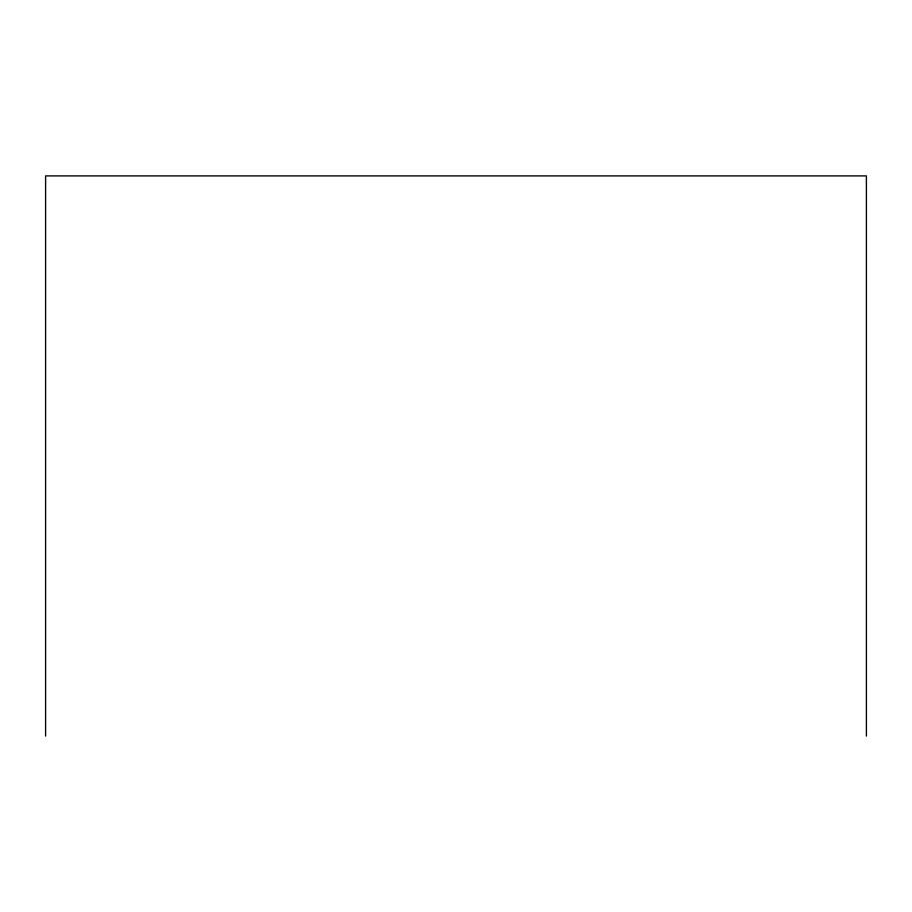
<?xml version="1.0" encoding="UTF-8"?>
<svg xmlns="http://www.w3.org/2000/svg" width="912" height="912" viewBox="0 0 912 912"><rect width="100%" height="100%" fill="white"/><g stroke="black" fill="none" stroke-linecap="round" stroke-linejoin="round"><path stroke-width="1.37" d="M866.4 736.098L866.4 175.902L45.6 175.902L45.6 736.098"/></g></svg>
